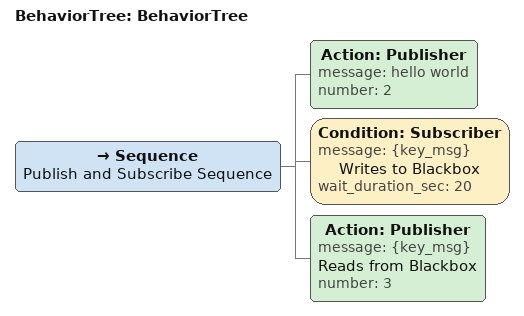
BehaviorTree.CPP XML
<?xml version="1.0"?>
<root main_tree_to_execute="BehaviorTree">
    <BehaviorTree ID="BehaviorTree">
        <Sequence name="Publish and Subscribe Sequence">
            <Action ID="Publisher" message="hello world" number="2"/>
            <Condition ID="Subscriber" message="{key_msg}" name="Writes to Blackbox" wait_duration_sec="20"/>
            <Action ID="Publisher" message="{key_msg}" name="Reads from Blackbox" number="3"/>
        </Sequence>
    </BehaviorTree>
</root>
